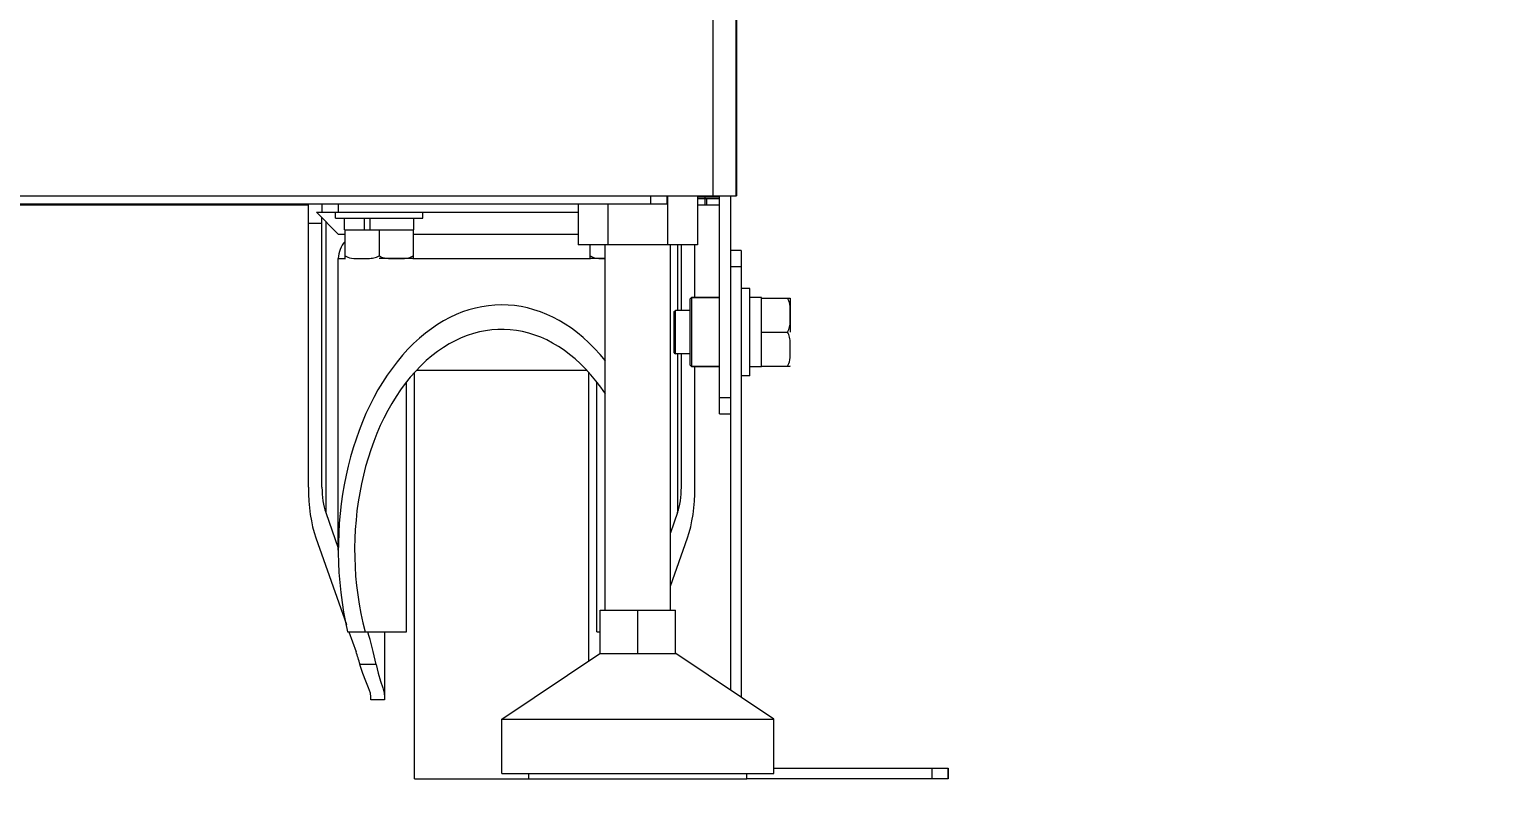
# Model space of a CAD drawing. Header units: millimetres. Extents: x -10 to 46, y -17 to 110.
# Drawn here: x 18.93 to 45.8, y -0.45 to 13.76 of the extents above; entities that cross this region are included whole.
import ezdxf

# ---------------------------------------------------------------- set-up
doc = ezdxf.new("R2010")
doc.units = ezdxf.units.MM
doc.styles.get("Standard").update_dxf_attribs({"font": 'arial.ttf'})
doc.dimstyles.new('ISO-25', dxfattribs={"dimtxt": 2.5, "dimasz": 2.5, "dimexe": 1.25, "dimexo": 0.625, "dimtad": 1, "dimtxsty": 'Standard', "dimcen": 2.5, "dimadec": 0, "dimazin": 0, "dimtfac": 1, "dimtmove": 0, "dimatfit": 3, "dimfxl": 1, "dimarcsym": 0})

# ---------------------------------------------------------------- blocks, each defined once
blk = doc.blocks.new('*D13')
at = {"color": 0, "lineweight": -2, "transparency": 16777216}
for p, q in [((0, -0.625), (0, -11.25)), ((35.801, -0.625), (35.801, -11.25)), ((-5, -10), (-10, -10)), ((0, -10), (5.031, -10)), ((35.801, -10), (30.77, -10)), ((40.801, -10), (45.801, -10))]:
    blk.add_line(p, q, dxfattribs=at)
at = {"color": 0, "transparency": 16777216}
for points in [[(-5, -9.166), (-5, -10.833), (0, -10)], [(40.801, -9.166), (40.801, -10.833), (35.801, -10)]]:
    blk.add_solid(points, dxfattribs=at)
at = {"layer": 'Defpoints', "color": 0, "transparency": 16777216}
for p in [(0, 0), (35.801, 0), (35.801, -10)]:
    blk.add_point(p, dxfattribs=at)
at = {"color": 0, "lineweight": 18, "transparency": 16777216, "insert": (17.9, -10), "char_height": 5, "attachment_point": 5}
blk.add_mtext('358 mm', dxfattribs=at)

msp = doc.modelspace()

# ---------------------------------------------------------------- linework, layer by layer
at = {"lineweight": 18}
for p, q in [((31.481, 109.983), (31.481, 10.7)), ((31.901, 109.983), (31.901, 10.7)), ((31.921, 10.7), (31.921, 108.523)), ((3.9, 10.7), (31.901, 10.7)), ((30.631, 10.55), (5.17, 10.55)), ((24.051, 10.53), (18.34, 10.53)), ((24.051, 10.53), (18.34, 10.53)), ((24.051, 5.353), (24.051, 10.55)), ((24.301, 10.55), (24.301, 10.4)), ((24.601, 10.55), (24.601, 10.4)), ((29.004, 10.55), (29.004, 9.8)), ((29.552, 10.55), (29.552, 9.8)), ((30.331, 10.7), (30.331, 10.55)), ((30.631, 10.7), (30.631, 10.55)), ((30.649, 10.7), (30.649, 9.8)), ((31.198, 10.7), (31.198, 9.8)), ((31.198, 10.68), (31.601, 10.68)), ((31.198, 10.65), (31.601, 10.65)), ((31.601, 10.53), (31.198, 10.53)), ((31.378, 10.53), (31.198, 10.53)), ((31.331, 10.68), (31.331, 10.53)), ((31.361, 10.65), (31.361, 10.53)), ((31.601, 6.7), (31.601, 10.7)), ((31.801, 10.7), (31.801, 7)), ((31.912, 10.7), (31.921, 10.7)), ((24.201, 10.4), (29.004, 10.4)), ((24.601, 10), (24.201, 10.4)), ((24.301, 5.353), (24.301, 10.3)), ((24.369, 10.232), (24.369, 4.889)), ((24.551, 10.29), (24.551, 10.4)), ((24.551, 10.29), (26.151, 10.29)), ((24.714, 10.08), (24.714, 10.29)), ((25.081, 10.08), (25.081, 10.29)), ((25.185, 10.08), (25.185, 10.29)), ((25.987, 10.08), (25.987, 10.29)), ((26.151, 10.29), (26.151, 10.4)), ((24.051, 10.2), (24.301, 10.2)), ((24.601, 10), (24.728, 10)), ((24.714, 10.08), (25.987, 10.08)), ((24.728, 9.55), (24.728, 10.08)), ((25.351, 10.08), (25.351, 9.602)), ((25.973, 10.08), (25.973, 9.55)), ((25.973, 10), (29.004, 10)), ((31.198, 9.8), (29.004, 9.8)), ((29.228, 9.55), (29.228, 9.8)), ((29.501, 3.1), (29.501, 9.8)), ((30.701, 3.1), (30.701, 9.8)), ((30.832, 9.8), (30.832, 8.6)), ((30.901, 8.6), (30.901, 9.8)), ((31.151, 8.833), (31.151, 9.8)), ((32.001, 9.7), (31.801, 9.7)), ((32.001, 9.7), (32.001, 1.5)), ((24.601, 9.55), (24.732, 9.55)), ((24.601, 4.201), (24.601, 9.55)), ((24.727, 9.55), (24.732, 9.55)), ((24.733, 9.55), (24.732, 9.55)), ((25.97, 9.55), (25.351, 9.55)), ((25.974, 9.55), (25.97, 9.55)), ((25.97, 9.55), (29.232, 9.55)), ((29.228, 9.55), (29.232, 9.55)), ((29.501, 9.55), (29.232, 9.55)), ((32.001, 9.4), (31.801, 9.4)), ((31.801, 9.4), (31.801, 1.633)), ((32.161, 9), (32.001, 9)), ((32.161, 7.4), (32.161, 9)), ((30.771, 8.58), (30.791, 8.6)), ((31.054, 8.6), (30.791, 8.6)), ((30.791, 7.8), (30.791, 8.6)), ((31.054, 8.803), (31.084, 8.833)), ((31.054, 8.803), (31.054, 7.598)), ((31.601, 8.833), (31.084, 8.833)), ((31.084, 8.833), (31.601, 8.833)), ((31.084, 8.833), (31.084, 7.568)), ((32.371, 8.837), (32.161, 8.837)), ((32.371, 7.564), (32.371, 8.837)), ((32.371, 8.823), (32.901, 8.823)), ((32.901, 8.823), (32.901, 8.819)), ((32.901, 8.819), (32.901, 8.2)), ((30.771, 7.82), (30.771, 8.58)), ((32.371, 8.2), (32.849, 8.2)), ((30.771, 7.82), (30.791, 7.8)), ((31.054, 7.8), (30.791, 7.8)), ((30.832, 7.8), (30.832, 4.889)), ((30.901, 5.353), (30.901, 7.8)), ((31.054, 7.598), (31.084, 7.568)), ((31.601, 7.568), (31.084, 7.568)), ((31.084, 7.568), (31.601, 7.568)), ((31.151, 5.353), (31.151, 7.568)), ((32.371, 7.564), (32.161, 7.564)), ((32.371, 7.578), (32.901, 7.578)), ((32.901, 7.583), (32.901, 7.581)), ((32.901, 7.577), (32.901, 7.581)), ((25.851, 2.7), (25.851, 7.282)), ((26.001, 0), (26.001, 7.451)), ((26.044, 7.5), (29.157, 7.5)), ((29.201, 2.167), (29.201, 7.451)), ((29.351, 2.7), (29.351, 7.282)), ((32.161, 7.4), (32.001, 7.4)), ((31.601, 7), (31.801, 7)), ((31.601, 6.7), (31.801, 6.7)), ((24.369, 4.889), (24.601, 4.234)), ((30.832, 4.889), (30.701, 4.517)), ((24.188, 4.426), (24.75, 2.835)), ((30.701, 3.54), (31.013, 4.426)), ((29.411, 3.1), (30.791, 3.1)), ((29.411, 2.3), (29.411, 3.1)), ((30.101, 2.3), (30.101, 3.1)), ((30.791, 2.3), (30.791, 3.1)), ((24.772, 2.7), (25.851, 2.7)), ((24.797, 2.7), (24.926, 2.336)), ((25.451, 2.7), (25.451, 1.45)), ((29.351, 2.7), (29.411, 2.7)), ((27.601, 1.1), (29.401, 2.3)), ((29.401, 2.3), (30.801, 2.3)), ((32.601, 1.1), (30.801, 2.3)), ((25.296, 2.102), (24.999, 2.102)), ((25.201, 1.45), (25.201, 1.508)), ((25.451, 1.45), (25.201, 1.45)), ((27.601, 1.1), (32.601, 1.1)), ((27.601, 0.1), (27.601, 1.1)), ((32.601, 0.1), (32.601, 1.1)), ((26.001, 0), (28.101, 0)), ((27.601, 0.1), (32.601, 0.1)), ((28.101, 0), (28.101, 0.1)), ((28.101, 0), (32.101, 0)), ((32.101, 0), (32.101, 0.1)), ((35.801, 0), (32.101, 0)), ((32.601, 0.2), (35.801, 0.2)), ((35.501, 0.2), (35.501, 0)), ((35.801, 0.2), (35.801, 0)), ((35.801, 0), (35.801, 0.2))]:
    msp.add_line(p, q, dxfattribs=at)
for points in [[(24.728, 9.602), (24.75, 9.587), (24.777, 9.575), (24.808, 9.565), (24.843, 9.558), (24.883, 9.554), (24.926, 9.551), (24.973, 9.551), (25.02, 9.55), (25.065, 9.55), (25.106, 9.551), (25.143, 9.551), (25.175, 9.552), (25.204, 9.555), (25.23, 9.558), (25.255, 9.562), (25.28, 9.568), (25.305, 9.576), (25.329, 9.587), (25.351, 9.602)], [(25.351, 9.602), (25.373, 9.587), (25.396, 9.576), (25.421, 9.568), (25.446, 9.562), (25.471, 9.558), (25.497, 9.555), (25.525, 9.553), (25.557, 9.551), (25.594, 9.551), (25.634, 9.55), (25.679, 9.55), (25.727, 9.551), (25.774, 9.551), (25.818, 9.554), (25.858, 9.558), (25.893, 9.565), (25.924, 9.575), (25.951, 9.587), (25.973, 9.602)], [(29.228, 9.602), (29.25, 9.587), (29.277, 9.575), (29.308, 9.565), (29.343, 9.558), (29.383, 9.554), (29.426, 9.551), (29.473, 9.551), (29.501, 9.55)], [(32.849, 8.2), (32.864, 8.222), (32.875, 8.246), (32.883, 8.271), (32.889, 8.295), (32.893, 8.32), (32.896, 8.346), (32.899, 8.375), (32.9, 8.407), (32.901, 8.443), (32.901, 8.484), (32.901, 8.529), (32.901, 8.577), (32.9, 8.624), (32.897, 8.668), (32.893, 8.707), (32.886, 8.743), (32.876, 8.774), (32.864, 8.801), (32.849, 8.823)], [(32.849, 7.578), (32.864, 7.6), (32.876, 7.627), (32.886, 7.658), (32.893, 7.693), (32.897, 7.732), (32.9, 7.776), (32.901, 7.822), (32.901, 7.87), (32.901, 7.915), (32.901, 7.956), (32.9, 7.993), (32.899, 8.025), (32.897, 8.054), (32.894, 8.08), (32.889, 8.105), (32.883, 8.13), (32.875, 8.154), (32.864, 8.178), (32.849, 8.2)], [(25.201, 1.508), (25.19, 1.575), (25.158, 1.67), (25.109, 1.792), (25.053, 1.938), (24.999, 2.102)], [(25.296, 2.102), (25.335, 1.94), (25.378, 1.795), (25.416, 1.672), (25.442, 1.576), (25.451, 1.508)]]:
    msp.add_lwpolyline(points, dxfattribs=at)
msp.add_arc((25.051, 9.55), 0.45, 135.9385, 180, dxfattribs=at)
for centre, major_axis, ratio, start_param, end_param in [((27.601, 4.2), (0, 4.5), 0.666667, 5.594537, 8.193819), ((27.601, 4.2), (0, 4.05), 0.666667, 5.498659, 8.233389), ((24.551, 5.353), (0, 1.346), 0.371429, 1.570796, 2.330559), ((24.551, 5.353), (0, 0.673), 0.371429, 1.570796, 2.330559), ((30.651, 5.353), (0, 0.673), 0.371429, 3.952626, 4.712389), ((30.651, 5.353), (0, 1.346), 0.371429, 3.952626, 4.712389), ((24.201, 0.481), (0, 3.365), 0.371429, 5.21478, 5.432536), ((24.201, 0.481), (0, 2.692), 0.371429, 5.358272, 5.472152)]:
    msp.add_ellipse(centre, major_axis=major_axis, ratio=ratio, start_param=start_param, end_param=end_param, dxfattribs=at)

# ---------------------------------------------------------------- dimensions: what is measured, and where the dimension line sits
dim = msp.add_linear_dim(base=(35.801, -10), p1=(0, 0), p2=(35.801, 0), text='358 mm', dimstyle='ISO-25', override={"dimtxt": 5, "dimasz": 5, "dimtad": 0}, dxfattribs=at)
dim.commit()
dim.dimension.update_dxf_attribs({"geometry": '*D13', "text_midpoint": (17.9, -10)})

doc.saveas('drawing.dxf')
